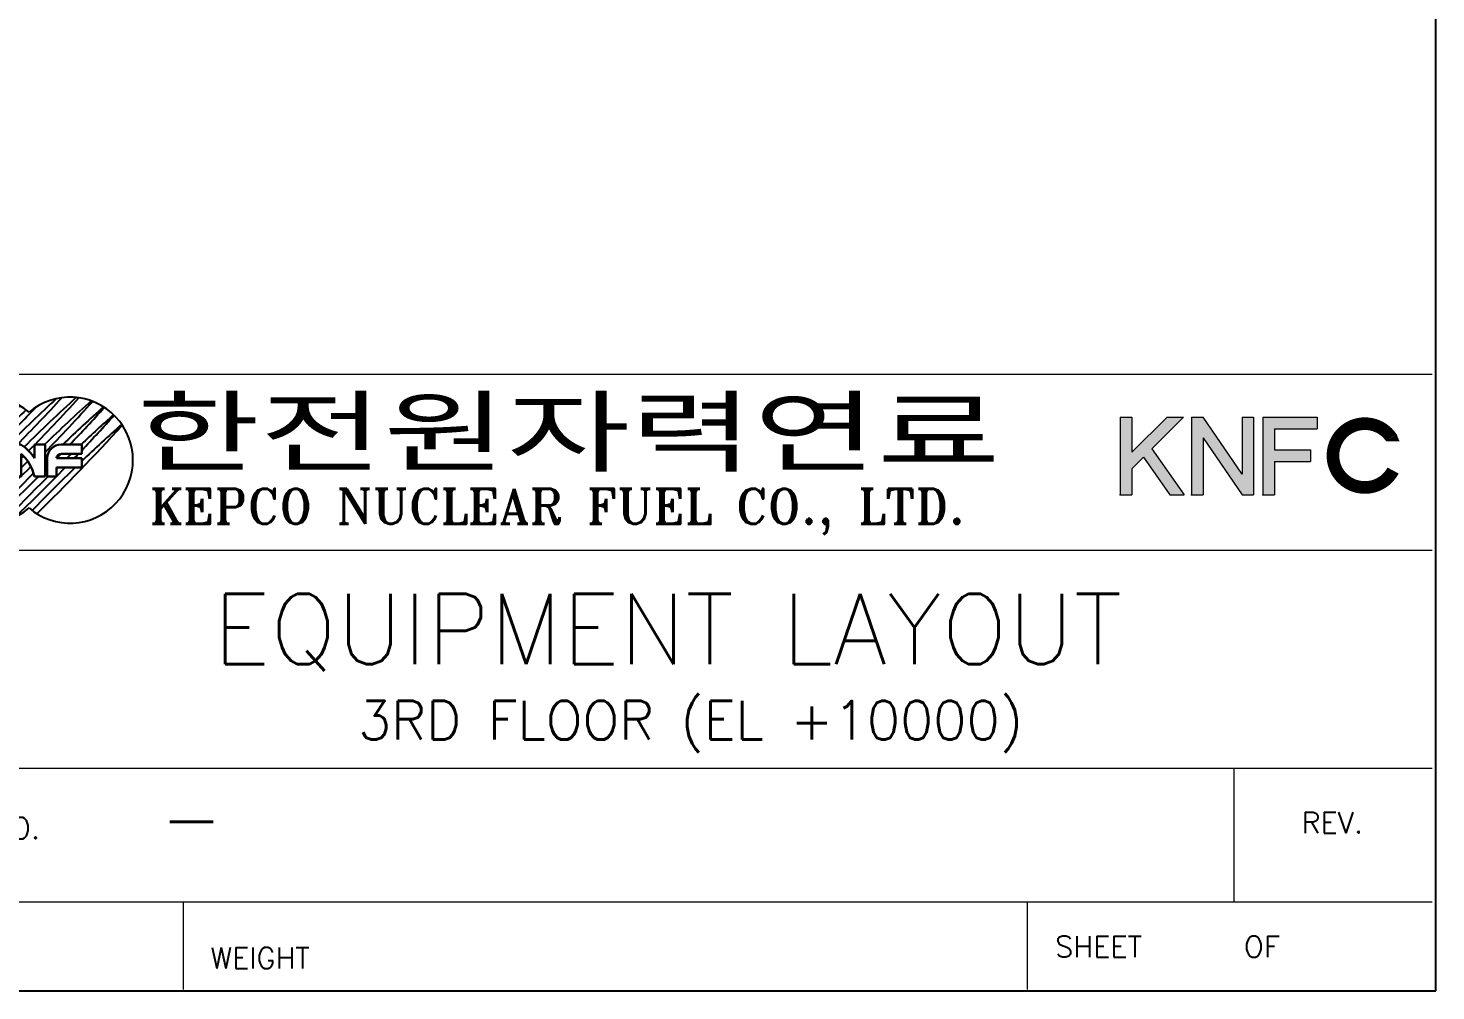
# Model space of a CAD drawing. Extents: x -59767 to 1106559, y -1290 to 1129522.
# Drawn here: x 135211 to 178754, y 511870 to 541656 of the extents above; entities that cross this region are included whole.
import ezdxf
from ezdxf.enums import TextEntityAlignment as Align

# ---------------------------------------------------------------- set-up
doc = ezdxf.new("R2010")
doc.units = 0
doc.layers.get('0').update_dxf_attribs({"linetype": 'CONTINUOUS', "lineweight": 9})
doc.layers.add('1', color=2, linetype='CONTINUOUS')
doc.layers.add('15', color=1, linetype='CONTINUOUS')
doc.layers.add('TEXT', color=3, linetype='CONTINUOUS', lineweight=9)
doc.layers.add('외형선', color=3, linetype='CONTINUOUS', lineweight=9)
doc.styles.add('ROMANS', font='romans.shx', dxfattribs={"bigfont": 'whgtxt.shx'})
doc.styles.add('ROMANT', font='ROMANT.SHX')
doc.styles.get("Standard").update_dxf_attribs({"font": 'romans.shx', "bigfont": 'whtgtxt.shx'})
doc.styles.add('굴림체', font='')
doc.styles.get('굴림체').set_extended_font_data('GulimChe')

# ---------------------------------------------------------------- blocks, each defined once
blk = doc.blocks.new('TEST1')
at = {"lineweight": 30}
for p, q in [((3.253, 1.037), (3.864, 1.037)), ((3.253, -1.101), (3.253, 1.037)), ((3.864, 1.037), (3.864, 0.518)), ((4.475, 1.037), (5.545, 1.037)), ((5.545, 0.426), (5.545, 1.037)), ((5.697, 1.037), (6.308, 1.037)), ((5.697, -1.111), (5.697, 1.028)), ((7.286, 1.037), (7.988, 1.037)), ((7.286, 0.12), (7.286, 1.037)), ((7.988, -1.101), (7.988, 1.037)), ((9.057, 1.037), (10.432, 1.037)), ((10.432, 0.426), (10.432, 1.037)), ((4.777, 0.426), (5.545, 0.426)), ((6.4, -1.111), (6.4, 0.426)), ((8.141, -1.101), (8.141, 0.12)), ((8.752, 0.12), (10.432, 0.12)), ((9.057, 0.426), (10.432, 0.426)), ((10.432, -0.49), (10.432, 0.12)), ((3.864, -1.101), (3.864, -0.582)), ((4.777, -0.49), (5.545, -0.49)), ((5.545, -1.101), (5.545, -0.49)), ((8.752, -0.49), (10.432, -0.49)), ((8.752, -1.101), (8.752, -0.49)), ((3.253, -1.101), (3.864, -1.101)), ((5.545, -1.101), (4.475, -1.101)), ((4.475, -1.101), (5.392, -1.101)), ((6.4, -1.101), (5.697, -1.101)), ((5.697, -1.101), (6.4, -1.101)), ((7.988, -1.101), (7.286, -1.101)), ((7.286, -1.101), (7.744, -1.101)), ((7.286, -1.101), (7.988, -1.101)), ((8.752, -1.101), (8.141, -1.101)), ((8.141, -1.101), (8.752, -1.101)), ((8.141, -1.101), (8.752, -1.101))]:
    blk.add_line(p, q, dxfattribs=at)
for p, q in [((3.864, -1.101), (3.253, -1.101)), ((6.308, -1.101), (6.4, -1.101))]:
    blk.add_line(p, q)
for centre, radius, start, end in [((4.195, 0), 4.195, 49.4584, 310.5416), ((85.937, -79.364), 115.361, 133.87398, 137.81695), ((87.124, -80.551), 115.361, 132.79639, 135.00476), ((-75.736, 82.309), 115.361, 315.21042, 317.3582), ((87.717, -81.144), 115.361, 132.30434, 134.6805), ((-75.143, 81.716), 115.361, 315.32955, 317.75074), ((9.65, 0), 4.195, 229.4584, 130.5416), ((88.311, -81.738), 115.361, 132.03293, 134.1492), ((-74.55, 81.123), 115.361, 315.68218, 317.98771), ((-76.923, 83.496), 115.361, 314.37388, 316.18079), ((86.531, -79.958), 115.361, 133.77085, 135.43709), ((-76.33, 82.903), 115.361, 314.79369, 316.52803), ((88.904, -82.331), 115.361, 131.88634, 133.72449), ((-73.956, 80.529), 115.361, 316.44303, 318.12035), ((89.497, -82.924), 115.361, 131.83461, 133.29648), ((-73.363, 79.936), 115.361, 316.58327, 318.16576), ((-72.77, 79.343), 115.361, 314.05224, 318.12695), ((90.091, -83.518), 115.361, 131.86759, 133.671), ((-76.923, 83.496), 115.361, 312.1643, 314.02743), ((87.124, -80.551), 115.361, 135.41668, 135.85027), ((-75.736, 82.309), 115.361, 314.15141, 314.78124), ((-75.736, 82.309), 115.361, 314.79576, 314.90239), ((-75.143, 81.716), 115.361, 314.97908, 315.09035), ((88.311, -81.738), 115.361, 134.61684, 134.68975), ((88.904, -82.331), 115.361, 134.43429, 134.54063), ((-73.956, 80.529), 115.361, 315.81161, 316.02283), ((89.497, -82.924), 115.361, 133.73718, 133.9562), ((-73.363, 79.936), 115.361, 316.22116, 316.43093), ((86.531, -79.958), 115.361, 136.21056, 137.90773), ((-76.33, 82.903), 115.361, 312.08726, 313.61898), ((-75.736, 82.309), 115.361, 312.09436, 313.81597), ((-74.55, 81.123), 115.361, 312.38911, 315.01756), ((88.904, -82.331), 115.361, 135.07545, 137.3638), ((87.717, -81.144), 115.361, 135.31546, 135.64158), ((-75.143, 81.716), 115.361, 314.38197, 314.48784), ((-73.363, 79.936), 115.361, 313.46853, 315.79938), ((88.311, -81.738), 115.361, 134.93152, 135.23832), ((90.091, -83.518), 115.361, 133.96883, 135.98241), ((-73.956, 80.529), 115.361, 315.26196, 315.36984), ((89.497, -82.924), 115.361, 134.39167, 134.42202), ((87.124, -80.551), 115.361, 136.4723, 137.91114), ((87.717, -81.144), 115.361, 136.06448, 137.83033), ((-75.143, 81.716), 115.361, 312.18921, 314.11873), ((88.311, -81.738), 115.361, 135.65384, 137.65703), ((-73.956, 80.529), 115.361, 312.74254, 314.95903), ((89.497, -82.924), 115.361, 134.82379, 136.85935)]:
    blk.add_arc(centre, radius, start, end)
for centre, radius, start, end in [((4.703, 0.149), 0.916, 104.42132, 156.30775), ((4.72, -1.498), 3.034, 32.25256, 56.381), ((9.057, 0.12), 0.916, 90, 180), ((4.777, -0.032), 0.458, 90, 270), ((4.483, -1.706), 2.867, 12.1793, 48.04817), ((9.057, 0.12), 0.305, 90, 180), ((4.703, -0.214), 0.916, 203.69225, 255.57868)]:
    blk.add_arc(centre, radius, start, end, dxfattribs=at)
at = {"lineweight": 30, "start_tangent": (0.995037, -0.099504), "end_tangent": (0.995037, -0.099504)}
blk.add_spline([(6.308, 1.037), (6.4, 1.028), (6.308, 1.037)], degree=3, dxfattribs=at)

msp = doc.modelspace()

# ---------------------------------------------------------------- linework, layer by layer
at = {"linetype": 'Continuous'}
for p, q in [((19785.2, 530948.1), (178641.1, 530948.1)), ((168993.8, 529620.1), (168993.8, 527221.2)), ((168993.8, 529620.1), (169353.7, 529620.1)), ((169353.7, 529620.1), (169353.7, 528533.4)), ((169353.7, 528533.4), (170440.4, 529620.1)), ((169972.9, 528643.7), (170949.3, 529620.1)), ((170440.4, 529620.1), (170949.3, 529620.1)), ((169972.9, 528643.7), (170969, 527221.2)), ((169353.7, 528024.5), (169714.5, 528385.4)), ((169714.5, 528385.4), (170529.7, 527221.2)), ((169353.7, 528024.5), (169353.7, 527221.2)), ((168993.8, 527221.2), (169353.7, 527221.2)), ((170529.7, 527221.2), (170969, 527221.2)), ((131299.1, 525507.7), (178641.1, 525507.7)), ((131299.1, 518761.7), (178641.1, 518761.7)), ((172503.4, 518761.7), (172503.4, 514627)), ((131299.1, 514627), (178641.1, 514627)), ((140003.7, 514627), (140003.7, 511906.8)), ((166117.4, 514627), (166117.4, 511906.8))]:
    msp.add_line(p, q, dxfattribs=at)
at = {"color": 7, "linetype": 'Continuous'}
for p, q in [((171199.2, 529620.1), (171199.2, 527221.2)), ((171199.2, 529620.1), (171559.1, 529620.1)), ((172758.5, 527860.2), (171559.1, 529620.1)), ((172758.5, 529620.1), (172758.5, 527860.2)), ((172758.5, 529620.1), (173118.4, 529620.1)), ((173118.4, 529620.1), (173118.4, 527221.2)), ((173404.7, 529620.1), (175083, 529620.1)), ((173404.7, 529620.1), (173404.7, 527221.2)), ((175083, 529620.1), (175083, 529260.3)), ((173764.5, 529260.3), (175083, 529260.3)), ((173764.5, 529260.3), (173764.5, 528612.6)), ((171559.1, 528981.2), (171559.1, 527221.2)), ((171559.1, 528981.2), (172758.5, 527221.2)), ((173764.5, 528612.6), (174872.1, 528612.6)), ((173764.5, 528252.7), (174872.1, 528252.7)), ((173764.5, 528252.7), (173764.5, 527221.2)), ((174872.1, 528612.6), (174872.1, 528252.7)), ((171199.2, 527221.2), (171559.1, 527221.2)), ((172758.5, 527221.2), (173118.4, 527221.2)), ((173404.7, 527221.2), (173764.5, 527221.2))]:
    msp.add_line(p, q, dxfattribs=at)
at = {"const_width": 391.7}
msp.add_lwpolyline([(177379, 528981.6, 3.6156947), (177431.2, 527968.2)], format="xyb", dxfattribs=at)
at = {"linetype": 'Continuous'}
msp.add_point((168993.8, 527221.2), dxfattribs=at)
at = {"color": 7, "linetype": 'Continuous'}
for p in [(171199.2, 527221.2), (173404.7, 527221.2)]:
    msp.add_point(p, dxfattribs=at)
for points in [[(169353.7, 527221.2), (168993.8, 527221.2), (169353.7, 529620.1), (168993.8, 529620.1)], [(169353.7, 528024.5), (169353.7, 528533.4), (170949.3, 529620.1), (170440.4, 529620.1)], [(171559.1, 527221.2), (171199.2, 527221.2), (171559.1, 529620.1), (171199.2, 529620.1)], [(172758.5, 527221.2), (172758.5, 527860.2), (171559.1, 528981.2), (171559.1, 529620.1)], [(172758.5, 527221.2), (173118.4, 527221.2), (172758.5, 529620.1), (173118.4, 529620.1)], [(173764.5, 529260.3), (173404.7, 529620.1), (175083, 529260.3), (175083, 529620.1)], [(173764.5, 527221.2), (173404.7, 527221.2), (173764.5, 529260.3), (173404.7, 529620.1)], [(177217.4, 528873.4), (177632.5, 528873.4), (177541, 529089.4)], [(169714.5, 528385.4), (169972.9, 528643.7), (170529.7, 527221.2), (170969, 527221.2)], [(173764.5, 528252.7), (173764.5, 528612.6), (174872.1, 528252.7), (174872.1, 528612.6)], [(177691.3, 528058.9), (177605.2, 527877.5), (177605.2, 527877.5), (177259.7, 528058.9)], [(177259.7, 528058.9), (177691.3, 528058.9), (177603.1, 527875.5), (177259.7, 528058.9)]]:
    msp.add_solid(points)
at = {"layer": '15'}
for p, q in [((178754.5, 511870), (178754.5, 634096.6)), ((2838.9, 511870), (178754.5, 511870))]:
    msp.add_line(p, q, dxfattribs=at)

# ---------------------------------------------------------------- block references
at = {"layer": '1', "xscale": 464.5244719174162, "yscale": 464.5244719174162, "zscale": 464.5244719174162}
msp.add_blockref('TEST1', (132022.4, 528290.7), dxfattribs=at)

# ---------------------------------------------------------------- texts
at = {"layer": '1', "style": '굴림체', "width": 1.5}
msp.add_text('한전원자력연료', height=2027.76, dxfattribs=at).set_placement((138565, 528152.6))
at = {"layer": '1', "linetype": 'Continuous'}
for s, height, style, p in [('KEPCO NUCLEAR FUEL CO., LTD.', 1088.072, 'ROMANT', (138965, 526318.1)), ('REV.', 652.84, 'ROMANS', (174597, 516745.1)), ('DWG NO.', 652.84, 'ROMANS', (131771.7, 516577.9)), ('SHEET      OF', 652.843, 'ROMANS', (166978.2, 512914.1)), ('WEIGHT', 652.84, 'ROMANS', (140848.3, 512561.4))]:
    msp.add_text(s, height=height, dxfattribs=dict(at, style=style)).set_placement(p)
at = {"layer": 'TEXT', "color": 2}
msp.add_text('3RD FLOOR (EL +10000)', height=1200, dxfattribs=at).set_placement((155701.3, 520156.8), align=Align.MIDDLE)
at = {"layer": 'TEXT', "color": 2, "insert": (140930.4, 524150.1), "char_height": 2172.377, "attachment_point": 1, "style": 'ROMANS'}
msp.add_mtext_dynamic_manual_height_columns('{\\C2;EQUIPMENT LAYOUT}', width=35001.154, gutter_width=20, heights=[-2379.3], dxfattribs=at)
at = {"layer": '외형선', "insert": (139293.2, 518092), "char_height": 1737.9, "attachment_point": 1, "style": 'ROMANS'}
msp.add_mtext_dynamic_manual_height_columns('{\\C2;-}', width=304.93, gutter_width=20, heights=[-1737.9], dxfattribs=at)

doc.saveas('drawing.dxf')
